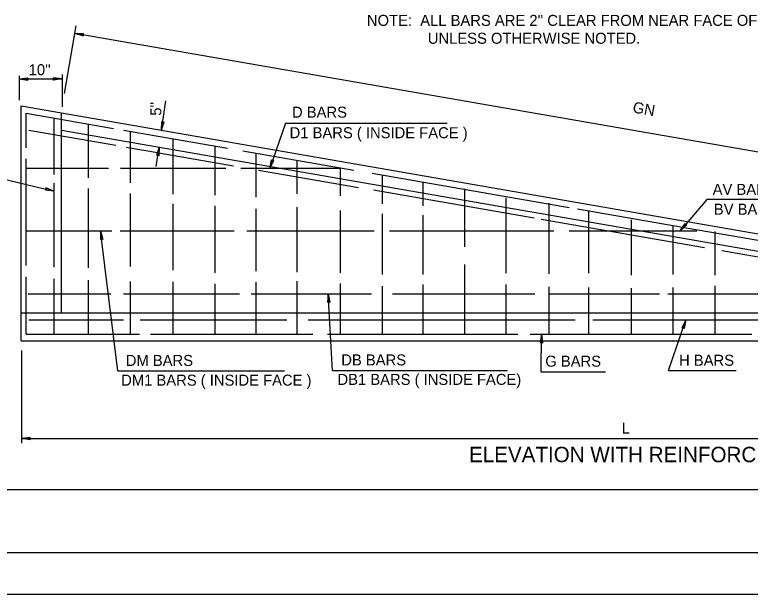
# Model space of a CAD drawing. Extents: x 7 to 402, y -33 to 567.
# Drawn here: x 90 to 177.7, y 286 to 355.1 of the extents above; entities that cross this region are included whole.
import ezdxf

# ---------------------------------------------------------------- set-up
doc = ezdxf.new("R2010")
doc.units = 0
doc.layers.add('Level 1', color=7, linetype='Continuous')

msp = doc.modelspace()

# ---------------------------------------------------------------- linework, layer by layer
at = {"layer": 'Level 1'}
for p, q in [((95.927, 345.702), (97.327, 353.784)), ((97.174, 352.903), (234.91, 328.968)), ((97.174, 352.903), (98.225, 352.865)), ((97.174, 352.903), (98.176, 352.583)), ((90.537, 347.84), (90.537, 344.909)), ((90.537, 347.447), (91.579, 347.59)), ((90.537, 347.447), (95.648, 347.447)), ((90.537, 347.447), (91.579, 347.304)), ((95.648, 347.447), (94.606, 347.59)), ((95.648, 347.447), (94.606, 347.304)), ((95.648, 347.991), (95.648, 344.121)), ((107.517, 341.334), (108.04, 344.835)), ((90.763, 316.193), (90.763, 344.246)), ((90.763, 344.246), (233.329, 319.472)), ((91.357, 339.229), (91.357, 343.367)), ((91.357, 343.367), (101.784, 341.555)), ((95.579, 319.559), (95.579, 343.409)), ((94.721, 336.061), (94.721, 342.783)), ((98.812, 335.665), (98.812, 342.072)), ((107.517, 341.334), (107.529, 342.386)), ((107.517, 341.334), (107.813, 342.344)), ((122.301, 342.187), (120.403, 336.781)), ((122.301, 342.187), (141.579, 342.187)), ((91.686, 341.341), (102.064, 339.538)), ((95.579, 341.345), (202.343, 322.787)), ((102.992, 341.345), (115.366, 339.195)), ((103.826, 335.07), (103.826, 341.2)), ((108.906, 333.685), (108.906, 340.318)), ((113.92, 333.594), (113.92, 339.446)), ((103.295, 339.324), (107.025, 338.676)), ((106.872, 337.019), (107.216, 339.322)), ((107.216, 339.322), (106.92, 338.312)), ((107.216, 339.322), (107.204, 338.27)), ((107.204, 338.645), (116.083, 337.102)), ((117.184, 338.879), (130.435, 336.577)), ((118.803, 333.355), (118.803, 338.598)), ((91.357, 325.17), (91.357, 337.909)), ((120.403, 336.781), (120.613, 337.812)), ((120.403, 336.781), (120.884, 337.717)), ((123.685, 333.751), (123.685, 337.75)), ((91.422, 336.787), (101.187, 336.787)), ((102.638, 336.787), (115.174, 336.787)), ((116.955, 336.787), (128.831, 336.787)), ((128.831, 333.487), (128.831, 336.855)), ((84.257, 336.562), (94.721, 334.073)), ((119.079, 336.581), (130.991, 334.512)), ((132.607, 336.199), (156.106, 332.116)), ((133.845, 332.563), (133.845, 335.984)), ((94.721, 325), (94.721, 335.005)), ((138.715, 332.293), (138.715, 335.138)), ((94.721, 334.073), (93.674, 334.175)), ((94.721, 334.073), (93.74, 334.453)), ((98.812, 324.914), (98.812, 334.376)), ((132.779, 334.201), (151.914, 330.876)), ((143.664, 327.42), (143.664, 334.352)), ((103.826, 325.087), (103.826, 333.768)), ((148.613, 324.277), (148.613, 333.252)), ((108.906, 324.642), (108.906, 332.553)), ((153.719, 324.198), (153.719, 332.623)), ((172.566, 333.1), (169.351, 329.328)), ((172.566, 333.1), (193.335, 333.1)), ((113.92, 324.312), (113.92, 332.299)), ((118.803, 324.51), (118.803, 331.968)), ((123.685, 324.378), (123.685, 332.167)), ((128.831, 324.312), (128.831, 331.771)), ((157.115, 331.941), (169.63, 329.766)), ((158.432, 324.277), (158.432, 331.759)), ((133.845, 324.114), (133.845, 331.374)), ((138.715, 324.12), (138.715, 331.192)), ((152.75, 330.73), (172.23, 327.345)), ((163.538, 324.041), (163.538, 330.658)), ((168.486, 324.12), (168.486, 329.951)), ((169.351, 329.328), (169.918, 330.214)), ((169.351, 329.328), (170.136, 330.029)), ((169.808, 329.735), (180.898, 327.808)), ((91.356, 329.328), (101.583, 329.328)), ((100.247, 329.328), (100.232, 328.276)), ((102.293, 312.602), (100.247, 329.328)), ((100.247, 329.328), (100.516, 328.311)), ((102.572, 329.328), (116.163, 329.328)), ((117.681, 329.328), (132.855, 329.328)), ((134.703, 329.328), (154.295, 329.328)), ((156.101, 329.328), (171.34, 329.328)), ((173.514, 324.041), (173.514, 329.244)), ((174.29, 326.987), (195.465, 323.308)), ((143.664, 316.985), (143.664, 325.298)), ((91.357, 316.985), (91.357, 323.85)), ((94.721, 316.985), (94.721, 323.612)), ((98.812, 316.985), (98.812, 323.438)), ((103.826, 316.985), (103.826, 323.264)), ((108.906, 316.985), (108.906, 323.256)), ((113.92, 316.985), (113.92, 322.992)), ((118.803, 316.985), (118.803, 323.19)), ((123.685, 316.985), (123.685, 323.322)), ((128.831, 316.985), (128.831, 323.058)), ((133.845, 316.985), (133.845, 322.728)), ((138.715, 316.985), (138.715, 322.941)), ((148.613, 316.985), (148.613, 322.941)), ((173.514, 316.985), (173.514, 322.783)), ((91.62, 321.804), (101.451, 321.804)), ((102.968, 321.804), (116.823, 321.804)), ((118.209, 321.804), (132.526, 321.804)), ((127.388, 321.804), (127.304, 320.755)), ((127.907, 312.668), (127.388, 321.804)), ((127.388, 321.804), (127.59, 320.771)), ((135.032, 321.804), (152.017, 321.804)), ((153.719, 316.985), (153.719, 322.626)), ((153.745, 321.804), (166.863, 321.804)), ((158.432, 316.985), (158.432, 322.548)), ((163.538, 316.985), (163.538, 322.469)), ((167.884, 321.804), (195.84, 321.804)), ((168.486, 316.985), (168.486, 322.548)), ((90.829, 319.559), (236.025, 319.559)), ((91.686, 318.701), (102.968, 318.701)), ((104.947, 318.701), (122.431, 318.701)), ((125.004, 318.701), (156.808, 318.701)), ((158.929, 318.701), (194.442, 318.701)), ((167.931, 312.668), (170.009, 318.701)), ((170.009, 318.701), (169.534, 317.762)), ((170.009, 318.701), (169.805, 317.669)), ((91.357, 316.985), (104.882, 316.985)), ((106.201, 316.985), (125.532, 316.985)), ((127.313, 316.985), (149.974, 316.985)), ((151.467, 316.985), (177.86, 316.985)), ((152.787, 316.985), (152.635, 315.944)), ((152.752, 312.493), (152.787, 316.985)), ((152.787, 316.985), (152.922, 315.942)), ((90.763, 316.193), (223.394, 316.193)), ((90.801, 315.057), (90.801, 303.993)), ((102.293, 312.602), (122.167, 312.602)), ((127.907, 312.668), (148.739, 312.668)), ((152.752, 312.493), (160.419, 312.493)), ((167.931, 312.668), (175.994, 312.668)), ((90.801, 304.578), (91.843, 304.721)), ((90.801, 304.578), (91.843, 304.434)), ((90.801, 304.561), (236.053, 304.561)), ((71.943, 298.451), (396.821, 298.451)), ((56.949, 290.954), (401.819, 290.954)), ((41.955, 285.956), (401.955, 285.956))]:
    msp.add_line(p, q, dxfattribs=at)
for points in [[(98.225, 352.865), (98.121, 352.737), (98.176, 352.583)], [(91.579, 347.59), (91.499, 347.445), (91.579, 347.304)], [(94.606, 347.304), (94.687, 347.448), (94.606, 347.59)], [(107.529, 342.386), (107.66, 342.285), (107.813, 342.344)], [(107.204, 338.27), (107.073, 338.371), (106.92, 338.312)], [(120.613, 337.812), (120.723, 337.688), (120.884, 337.717)], [(93.674, 334.175), (93.786, 334.297), (93.74, 334.453)], [(169.918, 330.214), (169.976, 330.059), (170.136, 330.029)], [(100.516, 328.311), (100.362, 328.373), (100.232, 328.276)], [(127.59, 320.771), (127.441, 320.843), (127.304, 320.755)], [(169.805, 317.669), (169.694, 317.792), (169.534, 317.762)], [(152.922, 315.942), (152.778, 316.023), (152.635, 315.944)], [(91.843, 304.721), (91.763, 304.576), (91.843, 304.434)]]:
    msp.add_lwpolyline(points, dxfattribs=at)

# ---------------------------------------------------------------- texts
for s, height, p in [("NOTE:  ALL BARS ARE 2'' CLEAR FROM NEAR FACE OF CONCRETE", 1.31593, (131.995, 353.781)), ('     UNLESS OTHERWISE NOTED.', 1.31593, (136.81, 351.646)), ("10''", 1.3159, (91.677, 347.89)), ('D BARS', 1.3159, (123.065, 342.83)), ('D1 BARS ( INSIDE FACE )', 1.31593, (122.78, 340.376)), ('AV BARS', 1.3159, (173.209, 333.612)), ('BV BARS ( INSIDE FACE )', 1.31593, (173.351, 331.249)), ('DM BARS', 1.3159, (103.25, 313.202)), ('DB BARS', 1.3159, (128.939, 313.268)), ('G BARS', 1.3159, (153.256, 313.115)), ('H BARS', 1.3159, (169.207, 313.224)), ('DM1 BARS ( INSIDE FACE )', 1.31593, (102.702, 310.851)), ('DB1 BARS ( INSIDE FACE)', 1.31593, (128.486, 310.939)), ('L', 1.316, (162.374, 305.129)), ('ELEVATION WITH REINFORCEMENT', 1.83618, (144.165, 301.719))]:
    msp.add_text(s, height=height, dxfattribs=at).set_placement(p)
for s, rotation, p in [("5''", 90, (107.49, 343.062)), ('GN', 349.81007, (163.607, 343.467))]:
    msp.add_text(s, height=1.3159, rotation=rotation, dxfattribs=at).set_placement(p)

doc.saveas('drawing.dxf')
